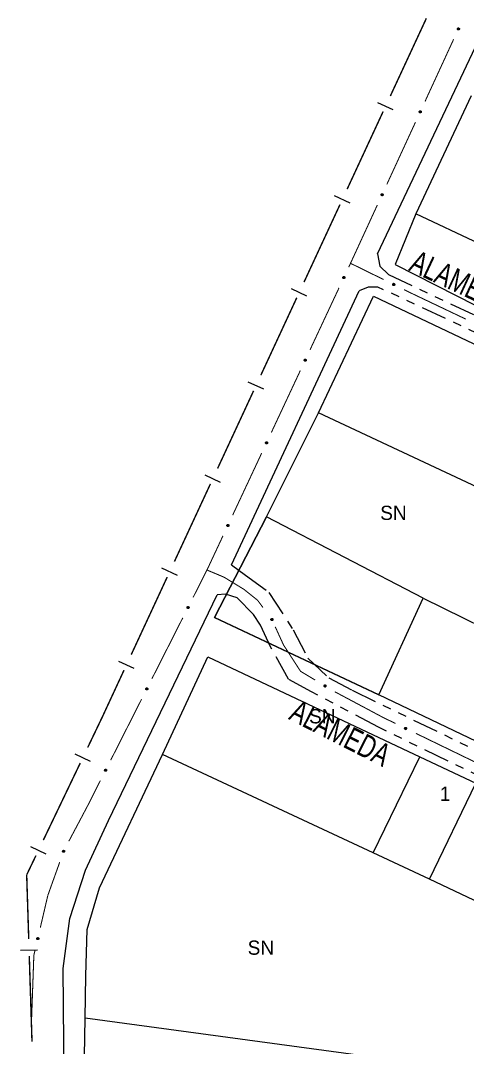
# Model space of a CAD drawing. Extents: x 203665 to 205970, y 4870865 to 4873745.
# Drawn here: x 203665 to 203743.4, y 4872211.8 to 4872391.9 of the extents above; entities that cross this region are included whole.
import ezdxf
from ezdxf.enums import TextEntityAlignment as Align

# ---------------------------------------------------------------- set-up
doc = ezdxf.new("R2010")
doc.units = 0
doc.header["$LTSCALE"] = 1.5
doc.header["$MEASUREMENT"] = 0
doc.linetypes.add('TRACO_25', pattern=[8, 3, -1, 1, -1, 1, -1])
for name, color, linetype in [('CD_MALHA_LOTES', 7, 'CONTINUOUS'), ('LM-LIM-SETORES-BAIRROS', 250, 'CONTINUOUS'), ('RU-QUADRA', 210, 'CONTINUOUS'), ('SV-EIXO-RUA-N-PAV', 6, 'CONTINUOUS'), ('SV-EIXO-RUA-PAV', 20, 'CONTINUOUS'), ('SV-RUA-NAO-PAV', 7, 'CONTINUOUS'), ('SV-RUA-PAVIM', 7, 'CONTINUOUS'), ('SV-TXT-RUA-N-PAV', 7, 'CONTINUOUS'), ('Th_NmrPort', 1, 'CONTINUOUS')]:
    doc.layers.add(name, color=color, linetype=linetype)
doc.styles.add('ARIAL', font='ARIAL.SHX')

msp = doc.modelspace()

# ---------------------------------------------------------------- linework, layer by layer
at = {"layer": 'CD_MALHA_LOTES', "linetype": 'Continuous', "flags": 128}
for points in [[(203744.045124, 4872378.725834), (203734.333439, 4872358.023999)], [(203734.333439, 4872358.023999), (203730.733495, 4872349.096741)], [(203756.681048, 4872347.487211), (203734.333439, 4872358.023999)], [(203730.733495, 4872349.096741), (203751.990275, 4872338.330425)], [(203717.257494, 4872323.10095), (203726.929261, 4872343.592762)], [(203726.929261, 4872343.592762), (203772.595753, 4872321.877042)], [(203708.181428, 4872304.866497), (203717.257494, 4872323.10095)], [(203762.843844, 4872301.76528), (203717.257494, 4872323.10095)], [(203708.181428, 4872304.866497), (203699.051987, 4872287.216244)], [(203735.639215, 4872290.57578), (203708.181428, 4872304.866497)], [(203727.886013, 4872273.634265), (203735.639215, 4872290.57578)], [(203735.639215, 4872290.57578), (203753.208486, 4872281.924733)], [(203699.051987, 4872287.216244), (203727.886013, 4872273.634265)], [(203689.911526, 4872263.195587), (203697.874652, 4872280.31711)], [(203697.874652, 4872280.31711), (203735.044079, 4872262.806218)], [(203750.229203, 4872262.971461), (203727.886013, 4872273.634265)], [(203676.335824, 4872216.973551), (203676.456939, 4872224.351819), (203676.713819, 4872232.47278), (203678.880929, 4872239.793516), (203689.911526, 4872263.195587)], [(203726.850501, 4872245.957831), (203689.911526, 4872263.195587)], [(203726.850501, 4872245.957831), (203735.044079, 4872262.806218)], [(203735.044079, 4872262.806218), (203744.861252, 4872258.181249)], [(203736.768028, 4872241.329767), (203744.861252, 4872258.181249)], [(203736.768028, 4872241.329767), (203726.850501, 4872245.957831)], [(203746.759441, 4872236.598518), (203736.768028, 4872241.329767)], [(203676.007443, 4872196.968549), (203676.335824, 4872216.973551)], [(203782.919404, 4872202.50379), (203676.335824, 4872216.973551)]]:
    msp.add_lwpolyline(points, dxfattribs=at)
at = {"layer": 'LM-LIM-SETORES-BAIRROS', "const_width": 0.25}
for points in [[(203729.884255, 4872378.678021), (203736.195663, 4872392.285597)], [(203722.310564, 4872362.34893), (203728.621973, 4872375.956506)], [(203714.736874, 4872346.019839), (203721.048283, 4872359.627415)], [(203707.163184, 4872329.690748), (203713.474592, 4872343.298323)], [(203699.589494, 4872313.361656), (203705.900902, 4872326.969232)], [(203692.015803, 4872297.032565), (203698.327212, 4872310.640141)], [(203684.442113, 4872280.703474), (203690.753522, 4872294.31105)], [(203679.33029, 4872269.682238), (203683.179832, 4872277.981959)], [(203676.802493, 4872264.405463), (203678.962637, 4872268.914762)], [(203678.962637, 4872268.914762), (203679.33029, 4872269.682238)], [(203669.025977, 4872248.171985), (203675.506407, 4872261.699883)], [(203666.106848, 4872242.078303), (203667.729891, 4872245.466405)], [(203666.114596, 4872241.835221), (203666.106848, 4872242.078303)], [(203666.465015, 4872230.840804), (203666.114596, 4872241.835221)], [(203667.038429, 4872212.84994), (203666.560584, 4872227.842327)]]:
    msp.add_lwpolyline(points, dxfattribs=at)
at = {"layer": 'LM-LIM-SETORES-BAIRROS'}
for points in [[(203730.403491, 4872376.232537), (203727.681976, 4872377.494818)], [(203722.829801, 4872359.903445), (203720.108286, 4872361.165727)], [(203715.256111, 4872343.574354), (203712.534595, 4872344.836636)], [(203707.68242, 4872327.245263), (203704.960905, 4872328.507545)], [(203700.10873, 4872310.916172), (203697.387215, 4872312.178454)], [(203692.53504, 4872294.587081), (203689.813525, 4872295.849363)], [(203684.96135, 4872278.25799), (203682.239835, 4872279.520272)], [(203677.291226, 4872261.9537), (203674.585646, 4872263.249786)], [(203669.51471, 4872245.720222), (203666.80913, 4872247.016308)], [(203668.027967, 4872228.889604), (203665.029489, 4872228.794035)]]:
    msp.add_lwpolyline(points, dxfattribs=at)
at = {"layer": 'RU-QUADRA', "linetype": 'Continuous', "flags": 128}
msp.add_lwpolyline([(203744.045124, 4872378.725834), (203734.333439, 4872358.023999), (203730.733495, 4872349.096741), (203751.990275, 4872338.330425)], dxfattribs=at)
msp.add_lwpolyline([(203726.929261, 4872343.592762), (203772.595753, 4872321.877042), (203790.704355, 4872313.056436), (203799.823056, 4872308.614763), (203808.545837, 4872304.365942), (203816.582201, 4872300.451471), (203816.902969, 4872298.411203), (203807.830153, 4872280.599672), (203797.858176, 4872260.68795), (203790.09352, 4872264.365987), (203783.070034, 4872248.984488), (203750.229203, 4872262.971461), (203727.886013, 4872273.634265), (203699.051987, 4872287.216244), (203708.181428, 4872304.866497), (203717.257494, 4872323.10095)], close=True, dxfattribs=at)
at = {"layer": 'RU-QUADRA', "linetype": 'Continuous'}
msp.add_lwpolyline([(203676.007443, 4872196.968549), (203676.335824, 4872216.973551), (203676.456939, 4872224.351819), (203676.713819, 4872232.47278), (203678.880929, 4872239.793516), (203689.911526, 4872263.195587), (203697.874652, 4872280.31711), (203735.044079, 4872262.806218), (203744.861252, 4872258.181249), (203754.762711, 4872253.339992), (203765.67171, 4872248.096212), (203776.445836, 4872242.917263), (203792.649978, 4872235.466913), (203784.094761, 4872218.813838), (203782.919404, 4872202.50379)], dxfattribs=at)
at = {"layer": 'SV-EIXO-RUA-N-PAV', "const_width": 0.18}
for points in [[(203723.299685, 4872349.133129), (203722.896819, 4872349.331107)], [(203728.684593, 4872346.486855), (203723.299685, 4872349.133129)], [(203733.947182, 4872343.900692), (203732.274532, 4872344.722672)], [(203734.070257, 4872343.842144), (203733.947182, 4872343.900692)], [(203743.100539, 4872339.546331), (203734.070257, 4872343.842144)], [(203697.7243, 4872295.539162), (203700.490883, 4872294.378982)], [(203700.490883, 4872294.378982), (203700.71673, 4872294.284272)], [(203700.71673, 4872294.284272), (203703.920887, 4872292.326176)], [(203703.920887, 4872292.326176), (203704.19181, 4872292.160612)], [(203704.19181, 4872292.160612), (203706.286485, 4872290.484872)], [(203706.286485, 4872290.484872), (203706.60506, 4872290.230012)], [(203706.60506, 4872290.230012), (203707.554423, 4872288.952024)], [(203709.689302, 4872285.593115), (203710.935179, 4872282.864051)], [(203710.935179, 4872282.864051), (203711.14197, 4872282.411082)], [(203711.14197, 4872282.411082), (203714.126978, 4872277.789134)], [(203714.126978, 4872277.789134), (203714.1344, 4872277.777642)], [(203714.1344, 4872277.777642), (203716.698809, 4872276.247311)], [(203720.13415, 4872274.198349), (203728.077409, 4872269.966961)], [(203728.077409, 4872269.966961), (203728.639654, 4872269.667453)], [(203728.639654, 4872269.667453), (203730.765811, 4872268.636427)], [(203734.36496, 4872266.891111), (203745.162407, 4872261.655163)]]:
    msp.add_lwpolyline(points, dxfattribs=at)
at = {"layer": 'SV-EIXO-RUA-N-PAV'}
for points in [[(203730.559963, 4872345.442598), (203730.5139, 4872345.426159), (203730.47095, 4872345.421449), (203730.433997, 4872345.427832), (203730.402813, 4872345.441986), (203730.372541, 4872345.46006), (203730.346041, 4872345.485016), (203730.322764, 4872345.51923), (203730.305949, 4872345.565321), (203730.304016, 4872345.609637), (203730.308335, 4872345.6462), (203730.321222, 4872345.679567), (203730.339273, 4872345.70868), (203730.366106, 4872345.73535), (203730.401009, 4872345.7586), (203730.447764, 4872345.774386), (203730.489903, 4872345.778715), (203730.525484, 4872345.771603), (203730.558947, 4872345.758435), (203730.589631, 4872345.739612), (203730.615503, 4872345.714965), (203730.638848, 4872345.679781), (203730.653818, 4872345.633427), (203730.658616, 4872345.591447), (203730.652005, 4872345.555776), (203730.638299, 4872345.523124), (203730.62054, 4872345.492541), (203730.596563, 4872345.464858), (203730.559963, 4872345.442598)], [(203709.155309, 4872287.027882), (203709.201369, 4872287.011435), (203709.237592, 4872286.987881), (203709.26215, 4872286.959541), (203709.277321, 4872286.928838), (203709.289303, 4872286.89568), (203709.294009, 4872286.859584), (203709.290357, 4872286.818365), (203709.274182, 4872286.772044), (203709.247615, 4872286.736523), (203709.221118, 4872286.71096), (203709.190014, 4872286.693298), (203709.157607, 4872286.682197), (203709.119951, 4872286.67855), (203709.078216, 4872286.682658), (203709.032032, 4872286.700049), (203708.996679, 4872286.723385), (203708.973645, 4872286.751421), (203708.956087, 4872286.782803), (203708.944259, 4872286.816802), (203708.939844, 4872286.852261), (203708.944057, 4872286.894275), (203708.961826, 4872286.93963), (203708.984697, 4872286.975157), (203709.012403, 4872286.998578), (203709.043688, 4872287.015169), (203709.0768, 4872287.027592), (203709.112887, 4872287.033832), (203709.155309, 4872287.027882)], [(203718.349275, 4872275.390574), (203718.396521, 4872275.40322), (203718.439711, 4872275.404427), (203718.476025, 4872275.395066), (203718.505957, 4872275.378427), (203718.534661, 4872275.357955), (203718.559048, 4872275.33093), (203718.57947, 4872275.29494), (203718.592488, 4872275.247636), (203718.590818, 4872275.203309), (203718.583545, 4872275.167217), (203718.567991, 4872275.135007), (203718.547637, 4872275.107455), (203718.518727, 4872275.083052), (203718.482052, 4872275.062712), (203718.434169, 4872275.050773), (203718.391818, 4872275.049879), (203718.356932, 4872275.059856), (203718.324649, 4872275.075698), (203718.295594, 4872275.096949), (203718.271809, 4872275.123615), (203718.251396, 4872275.160578), (203718.240238, 4872275.207995), (203718.238865, 4872275.250225), (203718.248349, 4872275.285242), (203718.264661, 4872275.316674), (203718.284844, 4872275.345714), (203718.310989, 4872275.371359), (203718.349275, 4872275.390574)], [(203732.484135, 4872267.92551), (203732.530111, 4872267.942191), (203732.573036, 4872267.947126), (203732.610022, 4872267.940938), (203732.64128, 4872267.926947), (203732.671646, 4872267.909032), (203732.698277, 4872267.884215), (203732.721733, 4872267.850124), (203732.73879, 4872267.804122), (203732.740955, 4872267.759817), (203732.736828, 4872267.723231), (203732.724116, 4872267.689798), (203732.706219, 4872267.66059), (203732.679526, 4872267.63378), (203732.644746, 4872267.610347), (203732.598073, 4872267.594315), (203732.555958, 4872267.589765), (203732.52034, 4872267.596691), (203732.486809, 4872267.609683), (203732.456027, 4872267.628344), (203732.430026, 4872267.652856), (203732.406496, 4872267.687916), (203732.391282, 4872267.734191), (203732.386265, 4872267.776145), (203732.392688, 4872267.81185), (203732.406223, 4872267.844574), (203732.423821, 4872267.87525), (203732.447653, 4872267.903058), (203732.484135, 4872267.92551)]]:
    msp.add_lwpolyline(points, close=True, dxfattribs=at)
for points in [[(203730.62054, 4872345.492541), (203730.304016, 4872345.609637)], [(203730.596563, 4872345.464858), (203730.305949, 4872345.565321)], [(203730.638299, 4872345.523124), (203730.308335, 4872345.6462)], [(203730.604368, 4872345.480913), (203730.308902, 4872345.585062)], [(203730.625537, 4872345.50852), (203730.309854, 4872345.624124)], [(203730.643011, 4872345.540983), (203730.317509, 4872345.664453)], [(203730.578301, 4872345.455713), (203730.318349, 4872345.542409)], [(203730.652005, 4872345.555776), (203730.321222, 4872345.679567)], [(203730.559963, 4872345.442598), (203730.322764, 4872345.51923)], [(203730.652535, 4872345.575833), (203730.333177, 4872345.693243)], [(203730.658616, 4872345.591447), (203730.339273, 4872345.70868)], [(203730.534508, 4872345.434663), (203730.341226, 4872345.499239)], [(203730.5139, 4872345.426159), (203730.346041, 4872345.485016)], [(203730.654711, 4872345.614293), (203730.357397, 4872345.720871)], [(203730.653818, 4872345.633427), (203730.366106, 4872345.73535)], [(203730.489428, 4872345.423368), (203730.367671, 4872345.469519)], [(203730.47095, 4872345.421449), (203730.372541, 4872345.46006)], [(203730.642213, 4872345.656925), (203730.386515, 4872345.746091)], [(203730.638848, 4872345.679781), (203730.401009, 4872345.7586)], [(203730.621184, 4872345.697666), (203730.431554, 4872345.763488)], [(203730.615503, 4872345.714965), (203730.447764, 4872345.774386)], [(203730.598391, 4872345.728632), (203730.474808, 4872345.77416)], [(203730.589631, 4872345.739612), (203730.489903, 4872345.778715)], [(203708.939844, 4872286.852261), (203709.032032, 4872286.700049)], [(203708.944057, 4872286.894275), (203709.078216, 4872286.682658)], [(203708.944259, 4872286.816802), (203708.996679, 4872286.723385)], [(203708.944432, 4872286.830847), (203709.011246, 4872286.71735)], [(203708.946402, 4872286.869246), (203709.05148, 4872286.698218)], [(203708.955928, 4872286.914095), (203709.097354, 4872286.683161)], [(203708.961826, 4872286.93963), (203709.119951, 4872286.67855)], [(203708.973252, 4872286.955003), (203709.135861, 4872286.68424)], [(203708.984697, 4872286.975157), (203709.157607, 4872286.682197)], [(203708.999292, 4872286.983391), (203709.172101, 4872286.690285)], [(203709.012403, 4872286.998578), (203709.190014, 4872286.693298)], [(203709.028732, 4872287.004331), (203709.202459, 4872286.702644)], [(203709.043688, 4872287.015169), (203709.221118, 4872286.71096)], [(203709.062813, 4872287.01839), (203709.233923, 4872286.729008)], [(203709.0768, 4872287.027592), (203709.247615, 4872286.736523)], [(203709.096679, 4872287.02635), (203709.259396, 4872286.758637)], [(203709.112887, 4872287.033832), (203709.274182, 4872286.772044)], [(203709.132811, 4872287.029346), (203709.279095, 4872286.797629)], [(203709.155309, 4872287.027882), (203709.290357, 4872286.818365)], [(203709.180034, 4872287.017904), (203709.288728, 4872286.845527)], [(203709.201369, 4872287.011435), (203709.294009, 4872286.859584)], [(203709.222076, 4872286.998098), (203709.287082, 4872286.885275)], [(203709.237592, 4872286.987881), (203709.289303, 4872286.89568)], [(203718.238865, 4872275.250225), (203718.547637, 4872275.107455)], [(203718.240238, 4872275.207995), (203718.518727, 4872275.083052)], [(203718.240902, 4872275.227137), (203718.528583, 4872275.096776)], [(203718.246193, 4872275.265294), (203718.554965, 4872275.122347)], [(203718.248349, 4872275.285242), (203718.567991, 4872275.135007)], [(203718.249898, 4872275.183632), (203718.497513, 4872275.074003)], [(203718.251396, 4872275.160578), (203718.482052, 4872275.062712)], [(203718.258515, 4872275.299256), (203718.572919, 4872275.149769)], [(203718.264661, 4872275.316674), (203718.583545, 4872275.167217)], [(203718.26755, 4872275.141318), (203718.451211, 4872275.060319)], [(203718.271809, 4872275.123615), (203718.434169, 4872275.050773)], [(203718.278566, 4872275.330194), (203718.583823, 4872275.189344)], [(203718.284844, 4872275.345714), (203718.590818, 4872275.203309)], [(203718.287754, 4872275.108604), (203718.407233, 4872275.053194)], [(203718.295594, 4872275.096949), (203718.391818, 4872275.049879)], [(203718.301906, 4872275.355991), (203718.587943, 4872275.2282)], [(203718.310989, 4872275.371359), (203718.592488, 4872275.247636)], [(203718.329933, 4872275.378991), (203718.581989, 4872275.271478)], [(203718.349275, 4872275.390574), (203718.57947, 4872275.29494)], [(203718.37529, 4872275.396417), (203718.562693, 4872275.316363)], [(203718.396521, 4872275.40322), (203718.559048, 4872275.33093)], [(203718.421139, 4872275.404014), (203718.538747, 4872275.348132)], [(203718.439711, 4872275.404427), (203718.534661, 4872275.357955)], [(203732.386265, 4872267.776145), (203732.706219, 4872267.66059)], [(203732.39029, 4872267.75332), (203732.688159, 4872267.648305)], [(203732.391282, 4872267.734191), (203732.679526, 4872267.63378)], [(203732.392264, 4872267.791791), (203732.712233, 4872267.676059)], [(203732.392688, 4872267.81185), (203732.724116, 4872267.689798)], [(203732.401605, 4872267.826691), (203732.72775, 4872267.704931)], [(203732.403012, 4872267.710755), (203732.659173, 4872267.622932)], [(203732.406223, 4872267.844574), (203732.736828, 4872267.723231)], [(203732.406496, 4872267.687916), (203732.644746, 4872267.610347)], [(203732.418908, 4872267.859245), (203732.735194, 4872267.745299)], [(203732.423821, 4872267.87525), (203732.740955, 4872267.759817)], [(203732.424254, 4872267.670124), (203732.614227, 4872267.605298)], [(203732.430026, 4872267.652856), (203732.598073, 4872267.594315)], [(203732.439931, 4872267.886963), (203732.73594, 4872267.784366)], [(203732.447209, 4872267.639278), (203732.571029, 4872267.5944)], [(203732.447653, 4872267.903058), (203732.73879, 4872267.804122)], [(203732.456027, 4872267.628344), (203732.555958, 4872267.589765)], [(203732.465866, 4872267.912299), (203732.726269, 4872267.826968)], [(203732.484135, 4872267.92551), (203732.721733, 4872267.850124)], [(203732.509548, 4872267.933578), (203732.703167, 4872267.870018)], [(203732.530111, 4872267.942191), (203732.698277, 4872267.884215)], [(203732.554568, 4872267.94511), (203732.676566, 4872267.899598)], [(203732.573036, 4872267.947126), (203732.671646, 4872267.909032)]]:
    msp.add_lwpolyline(points, dxfattribs=at)
at = {"layer": 'SV-EIXO-RUA-PAV'}
for points in [[(203741.973329, 4872390.511834), (203741.990933, 4872390.466203), (203741.996731, 4872390.423386), (203741.991288, 4872390.386283), (203741.97793, 4872390.35475), (203741.960629, 4872390.324029), (203741.936354, 4872390.296904), (203741.902742, 4872390.272767), (203741.857092, 4872390.254787), (203741.81284, 4872390.25173), (203741.776179, 4872390.25512), (203741.742496, 4872390.267156), (203741.712934, 4872390.284462), (203741.685592, 4872390.31061), (203741.661464, 4872390.344911), (203741.644496, 4872390.391251), (203741.639099, 4872390.433267), (203741.645306, 4872390.469017), (203741.657621, 4872390.502803), (203741.675659, 4872390.533955), (203741.699641, 4872390.560443), (203741.734221, 4872390.584675), (203741.780181, 4872390.600816), (203741.822025, 4872390.606677), (203741.857852, 4872390.600974), (203741.890842, 4872390.588101), (203741.921866, 4872390.571124), (203741.950148, 4872390.547857), (203741.973329, 4872390.511834)], [(203735.283288, 4872375.977621), (203735.300891, 4872375.93199), (203735.306689, 4872375.889173), (203735.301247, 4872375.85207), (203735.287888, 4872375.820537), (203735.270588, 4872375.789816), (203735.246313, 4872375.762691), (203735.212701, 4872375.738554), (203735.167051, 4872375.720574), (203735.122799, 4872375.717517), (203735.086137, 4872375.720907), (203735.052454, 4872375.732943), (203735.022892, 4872375.75025), (203734.995551, 4872375.776397), (203734.971422, 4872375.810698), (203734.954454, 4872375.857039), (203734.949058, 4872375.899054), (203734.955264, 4872375.934804), (203734.967579, 4872375.96859), (203734.985617, 4872375.999742), (203735.0096, 4872376.026231), (203735.04418, 4872376.050462), (203735.090139, 4872376.066603), (203735.131983, 4872376.072464), (203735.167811, 4872376.066761), (203735.200801, 4872376.053888), (203735.231824, 4872376.036911), (203735.260106, 4872376.013644), (203735.283288, 4872375.977621)], [(203728.593246, 4872361.443408), (203728.61085, 4872361.397777), (203728.616648, 4872361.35496), (203728.611205, 4872361.317857), (203728.597847, 4872361.286324), (203728.580547, 4872361.255603), (203728.556271, 4872361.228478), (203728.522659, 4872361.204341), (203728.477009, 4872361.186361), (203728.432757, 4872361.183304), (203728.396096, 4872361.186694), (203728.362413, 4872361.19873), (203728.332851, 4872361.216037), (203728.305509, 4872361.242184), (203728.281381, 4872361.276485), (203728.264413, 4872361.322826), (203728.259016, 4872361.364841), (203728.265223, 4872361.400591), (203728.277538, 4872361.434377), (203728.295576, 4872361.465529), (203728.319558, 4872361.492018), (203728.354138, 4872361.516249), (203728.400098, 4872361.532391), (203728.441942, 4872361.538251), (203728.477769, 4872361.532548), (203728.510759, 4872361.519675), (203728.541783, 4872361.502698), (203728.570065, 4872361.479431), (203728.593246, 4872361.443408)], [(203721.887952, 4872346.915509), (203721.905267, 4872346.869768), (203721.910795, 4872346.826916), (203721.905119, 4872346.789847), (203721.891561, 4872346.758399), (203721.874068, 4872346.727788), (203721.849622, 4872346.700817), (203721.815858, 4872346.676892), (203721.770096, 4872346.659201), (203721.725825, 4872346.656423), (203721.689186, 4872346.660043), (203721.65558, 4872346.672292), (203721.626128, 4872346.689784), (203721.598951, 4872346.716104), (203721.57504, 4872346.750557), (203721.558364, 4872346.797003), (203721.553233, 4872346.839052), (203721.559665, 4872346.874762), (203721.572192, 4872346.908469), (203721.590426, 4872346.939507), (203721.614576, 4872346.965844), (203721.649307, 4872346.989856), (203721.695368, 4872347.005708), (203721.737248, 4872347.011305), (203721.773039, 4872347.005376), (203721.805947, 4872346.992295), (203721.836863, 4872346.975123), (203721.864998, 4872346.951677), (203721.887952, 4872346.915509)], [(203715.106388, 4872332.423774), (203715.123703, 4872332.378033), (203715.129231, 4872332.33518), (203715.123555, 4872332.298112), (203715.109998, 4872332.266664), (203715.092504, 4872332.236053), (203715.068058, 4872332.209081), (203715.034295, 4872332.185157), (203714.988533, 4872332.167465), (203714.944262, 4872332.164687), (203714.907623, 4872332.168308), (203714.874016, 4872332.180557), (203714.844564, 4872332.198049), (203714.817388, 4872332.224369), (203714.793476, 4872332.258821), (203714.7768, 4872332.305267), (203714.771669, 4872332.347316), (203714.778101, 4872332.383026), (203714.790629, 4872332.416734), (203714.808863, 4872332.447771), (203714.833012, 4872332.474108), (203714.867744, 4872332.498121), (203714.913805, 4872332.513973), (203714.955685, 4872332.519569), (203714.991476, 4872332.513641), (203715.024383, 4872332.50056), (203715.055299, 4872332.483387), (203715.083434, 4872332.459942), (203715.106388, 4872332.423774)], [(203708.324825, 4872317.932038), (203708.34214, 4872317.886297), (203708.347668, 4872317.843445), (203708.341991, 4872317.806376), (203708.328434, 4872317.774928), (203708.310941, 4872317.744317), (203708.286495, 4872317.717346), (203708.252731, 4872317.693421), (203708.206969, 4872317.67573), (203708.162698, 4872317.672952), (203708.126059, 4872317.676573), (203708.092453, 4872317.688821), (203708.063, 4872317.706314), (203708.035824, 4872317.732633), (203708.011913, 4872317.767086), (203707.995237, 4872317.813532), (203707.990105, 4872317.855581), (203707.996537, 4872317.891291), (203708.009065, 4872317.924998), (203708.027299, 4872317.956036), (203708.051449, 4872317.982373), (203708.08618, 4872318.006385), (203708.132241, 4872318.022237), (203708.174121, 4872318.027834), (203708.209912, 4872318.021905), (203708.24282, 4872318.008824), (203708.273736, 4872317.991652), (203708.301871, 4872317.968207), (203708.324825, 4872317.932038)], [(203701.543261, 4872303.440303), (203701.560576, 4872303.394562), (203701.566104, 4872303.351709), (203701.560428, 4872303.314641), (203701.546871, 4872303.283193), (203701.529377, 4872303.252582), (203701.504931, 4872303.225611), (203701.471168, 4872303.201686), (203701.425405, 4872303.183994), (203701.381135, 4872303.181216), (203701.344496, 4872303.184837), (203701.310889, 4872303.197086), (203701.281437, 4872303.214578), (203701.254261, 4872303.240898), (203701.230349, 4872303.27535), (203701.213673, 4872303.321797), (203701.208542, 4872303.363845), (203701.214974, 4872303.399555), (203701.227502, 4872303.433263), (203701.245736, 4872303.4643), (203701.269885, 4872303.490637), (203701.304617, 4872303.51465), (203701.350677, 4872303.530502), (203701.392557, 4872303.536098), (203701.428348, 4872303.53017), (203701.461256, 4872303.517089), (203701.492172, 4872303.499916), (203701.520307, 4872303.476471), (203701.543261, 4872303.440303)], [(203694.559035, 4872289.043467), (203694.574926, 4872288.997212), (203694.579124, 4872288.954209), (203694.572303, 4872288.917334), (203694.557778, 4872288.886321), (203694.539345, 4872288.856266), (203694.514076, 4872288.830065), (203694.479588, 4872288.807197), (203694.433299, 4872288.790931), (203694.388964, 4872288.789525), (203694.352455, 4872288.794279), (203694.319244, 4872288.807562), (203694.290347, 4872288.825958), (203694.263999, 4872288.853107), (203694.241166, 4872288.888283), (203694.225936, 4872288.935224), (203694.222109, 4872288.977411), (203694.229644, 4872289.012905), (203694.243209, 4872289.046209), (203694.262396, 4872289.076666), (203694.287349, 4872289.102243), (203694.322808, 4872289.125169), (203694.369337, 4872289.139586), (203694.41137, 4872289.143884), (203694.446961, 4872289.136849), (203694.479448, 4872289.122756), (203694.509817, 4872289.104634), (203694.537212, 4872289.080329), (203694.559035, 4872289.043467)], [(203687.331976, 4872274.768678), (203687.347867, 4872274.722423), (203687.352065, 4872274.679419), (203687.345244, 4872274.642544), (203687.330719, 4872274.611531), (203687.312286, 4872274.581476), (203687.287017, 4872274.555275), (203687.252529, 4872274.532407), (203687.20624, 4872274.516142), (203687.161905, 4872274.514736), (203687.125395, 4872274.519489), (203687.092184, 4872274.532773), (203687.063288, 4872274.551169), (203687.03694, 4872274.578317), (203687.014107, 4872274.613494), (203686.998877, 4872274.660434), (203686.99505, 4872274.702622), (203687.002585, 4872274.738115), (203687.01615, 4872274.771419), (203687.035337, 4872274.801877), (203687.06029, 4872274.827453), (203687.095749, 4872274.850379), (203687.142278, 4872274.864797), (203687.184311, 4872274.869094), (203687.219902, 4872274.86206), (203687.252389, 4872274.847966), (203687.282758, 4872274.829845), (203687.310153, 4872274.805539), (203687.331976, 4872274.768678)], [(203680.104917, 4872260.493888), (203680.120808, 4872260.447633), (203680.125006, 4872260.40463), (203680.118185, 4872260.367755), (203680.10366, 4872260.336742), (203680.085227, 4872260.306687), (203680.059957, 4872260.280486), (203680.02547, 4872260.257618), (203679.979181, 4872260.241352), (203679.934846, 4872260.239946), (203679.898336, 4872260.2447), (203679.865125, 4872260.257983), (203679.836229, 4872260.276379), (203679.809881, 4872260.303528), (203679.787048, 4872260.338704), (203679.771818, 4872260.385645), (203679.767991, 4872260.427832), (203679.775526, 4872260.463326), (203679.789091, 4872260.496629), (203679.808278, 4872260.527087), (203679.833231, 4872260.552664), (203679.86869, 4872260.575589), (203679.915219, 4872260.590007), (203679.957252, 4872260.594304), (203679.992843, 4872260.58727), (203680.025329, 4872260.573176), (203680.055699, 4872260.555055), (203680.083094, 4872260.53075), (203680.104917, 4872260.493888)], [(203672.735685, 4872246.308134), (203672.757205, 4872246.264214), (203672.766719, 4872246.222067), (203672.764536, 4872246.18463), (203672.753981, 4872246.152051), (203672.739429, 4872246.119937), (203672.717615, 4872246.090797), (203672.686239, 4872246.063817), (203672.642333, 4872246.041921), (203672.598516, 4872246.035012), (203672.561699, 4872246.035188), (203672.527094, 4872246.044238), (203672.496134, 4872246.058897), (203672.466614, 4872246.082558), (203672.439583, 4872246.114622), (203672.418634, 4872246.159304), (203672.40959, 4872246.200688), (203672.412652, 4872246.236843), (203672.42197, 4872246.271575), (203672.437219, 4872246.304183), (203672.458798, 4872246.332664), (203672.49113, 4872246.359822), (203672.535505, 4872246.379914), (203672.576678, 4872246.389406), (203672.612867, 4872246.386852), (203672.646854, 4872246.376908), (203672.679241, 4872246.362705), (203672.709447, 4872246.341995), (203672.735685, 4872246.308134)], [(203668.186805, 4872231.008969), (203668.213211, 4872230.967802), (203668.227488, 4872230.927021), (203668.229606, 4872230.889581), (203668.222851, 4872230.856008), (203668.212071, 4872230.822439), (203668.193736, 4872230.790993), (203668.165655, 4872230.760598), (203668.124544, 4872230.733819), (203668.081807, 4872230.72194), (203668.045211, 4872230.7179), (203668.009798, 4872230.722928), (203667.977363, 4872230.733947), (203667.945328, 4872230.754072), (203667.914804, 4872230.782831), (203667.888878, 4872230.82482), (203667.875155, 4872230.864897), (203667.874058, 4872230.901165), (203667.879338, 4872230.936735), (203667.890754, 4872230.970874), (203667.908931, 4872231.001639), (203667.937941, 4872231.03232), (203667.979724, 4872231.05736), (203668.019539, 4872231.071503), (203668.055782, 4872231.07311), (203668.090685, 4872231.067122), (203668.124485, 4872231.05672), (203668.156863, 4872231.039605), (203668.186805, 4872231.008969)]]:
    msp.add_lwpolyline(points, close=True, dxfattribs=at)
for points in [[(203741.675659, 4872390.533955), (203741.639099, 4872390.433267)], [(203741.686413, 4872390.542991), (203741.644036, 4872390.418292)], [(203741.699641, 4872390.560443), (203741.644496, 4872390.391251)], [(203741.71679, 4872390.566562), (203741.655802, 4872390.375323)], [(203741.734221, 4872390.584675), (203741.661464, 4872390.344911)], [(203741.756985, 4872390.588618), (203741.674336, 4872390.33074)], [(203741.780181, 4872390.600816), (203741.685592, 4872390.31061)], [(203741.799285, 4872390.602194), (203741.700288, 4872390.302271)], [(203741.822025, 4872390.606677), (203741.712934, 4872390.284462)], [(203741.837789, 4872390.600995), (203741.728521, 4872390.27876)], [(203741.857852, 4872390.600974), (203741.742496, 4872390.267156)], [(203741.872869, 4872390.592358), (203741.757699, 4872390.263828)], [(203741.890842, 4872390.588101), (203741.776179, 4872390.25512)], [(203741.905765, 4872390.575714), (203741.798209, 4872390.257198)], [(203741.921866, 4872390.571124), (203741.81284, 4872390.25173)], [(203741.9339, 4872390.555253), (203741.837283, 4872390.257238)], [(203741.950148, 4872390.547857), (203741.857092, 4872390.254787)], [(203741.959754, 4872390.529833), (203741.879682, 4872390.267765)], [(203741.973329, 4872390.511834), (203741.902742, 4872390.272767)], [(203741.981908, 4872390.486589), (203741.922258, 4872390.29173)], [(203741.990933, 4872390.466203), (203741.936354, 4872390.296904)], [(203741.994343, 4872390.441809), (203741.951297, 4872390.31892)], [(203741.996731, 4872390.423386), (203741.960629, 4872390.324029)], [(203734.985617, 4872375.999742), (203734.949058, 4872375.899054)], [(203734.996371, 4872376.008778), (203734.953994, 4872375.884079)], [(203735.0096, 4872376.026231), (203734.954454, 4872375.857039)], [(203735.026749, 4872376.032349), (203734.96576, 4872375.84111)], [(203735.04418, 4872376.050462), (203734.971422, 4872375.810698)], [(203735.066944, 4872376.054405), (203734.984295, 4872375.796527)], [(203735.090139, 4872376.066603), (203734.995551, 4872375.776397)], [(203735.109244, 4872376.067981), (203735.010246, 4872375.768058)], [(203735.131983, 4872376.072464), (203735.022892, 4872375.75025)], [(203735.147747, 4872376.066782), (203735.03848, 4872375.744548)], [(203735.167811, 4872376.066761), (203735.052454, 4872375.732943)], [(203735.182827, 4872376.058145), (203735.067658, 4872375.729615)], [(203735.200801, 4872376.053888), (203735.086137, 4872375.720907)], [(203735.215724, 4872376.041501), (203735.108168, 4872375.722985)], [(203735.231824, 4872376.036911), (203735.122799, 4872375.717517)], [(203735.243859, 4872376.02104), (203735.147242, 4872375.723025)], [(203735.260106, 4872376.013644), (203735.167051, 4872375.720574)], [(203735.269712, 4872375.995621), (203735.189641, 4872375.733552)], [(203735.283288, 4872375.977621), (203735.212701, 4872375.738554)], [(203735.291867, 4872375.952376), (203735.232216, 4872375.757517)], [(203735.300891, 4872375.93199), (203735.246313, 4872375.762691)], [(203735.304302, 4872375.907597), (203735.261256, 4872375.784708)], [(203735.306689, 4872375.889173), (203735.270588, 4872375.789816)], [(203728.295576, 4872361.465529), (203728.259016, 4872361.364841)], [(203728.30633, 4872361.474565), (203728.263953, 4872361.349866)], [(203728.319558, 4872361.492018), (203728.264413, 4872361.322826)], [(203728.336707, 4872361.498136), (203728.275719, 4872361.306897)], [(203728.354138, 4872361.516249), (203728.281381, 4872361.276485)], [(203728.376902, 4872361.520192), (203728.294253, 4872361.262314)], [(203728.400098, 4872361.532391), (203728.305509, 4872361.242184)], [(203728.419202, 4872361.533768), (203728.320205, 4872361.233845)], [(203728.441942, 4872361.538251), (203728.332851, 4872361.216037)], [(203728.457706, 4872361.532569), (203728.348438, 4872361.210335)], [(203728.477769, 4872361.532548), (203728.362413, 4872361.19873)], [(203728.492786, 4872361.523932), (203728.377616, 4872361.195402)], [(203728.510759, 4872361.519675), (203728.396096, 4872361.186694)], [(203728.525682, 4872361.507288), (203728.418126, 4872361.188772)], [(203728.541783, 4872361.502698), (203728.432757, 4872361.183304)], [(203728.553818, 4872361.486827), (203728.4572, 4872361.188812)], [(203728.570065, 4872361.479431), (203728.477009, 4872361.186361)], [(203728.579671, 4872361.461408), (203728.499599, 4872361.199339)], [(203728.593246, 4872361.443408), (203728.522659, 4872361.204341)], [(203728.601825, 4872361.418163), (203728.542175, 4872361.223304)], [(203728.61085, 4872361.397777), (203728.556271, 4872361.228478)], [(203728.61426, 4872361.373384), (203728.571214, 4872361.250495)], [(203728.616648, 4872361.35496), (203728.580547, 4872361.255603)], [(203721.590426, 4872346.939507), (203721.553233, 4872346.839052)], [(203721.601237, 4872346.948475), (203721.558075, 4872346.824046)], [(203721.614576, 4872346.965844), (203721.558364, 4872346.797003)], [(203721.631763, 4872346.971854), (203721.56957, 4872346.781003)], [(203721.649307, 4872346.989856), (203721.57504, 4872346.750557)], [(203721.672096, 4872346.993656), (203721.587822, 4872346.736305)], [(203721.695368, 4872347.005708), (203721.598951, 4872346.716104)], [(203721.714481, 4872347.006965), (203721.613594, 4872346.707673)], [(203721.737248, 4872347.011305), (203721.626128, 4872346.689784)], [(203721.752976, 4872347.005523), (203721.641679, 4872346.683984)], [(203721.773039, 4872347.005376), (203721.65558, 4872346.672292)], [(203721.788001, 4872346.996665), (203721.670762, 4872346.668868)], [(203721.805947, 4872346.992295), (203721.689186, 4872346.660043)], [(203721.820792, 4872346.979814), (203721.711229, 4872346.661983)], [(203721.836863, 4872346.975123), (203721.725825, 4872346.656423)], [(203721.848797, 4872346.959176), (203721.750303, 4872346.661777)], [(203721.864998, 4872346.951677), (203721.770096, 4872346.659201)], [(203721.87449, 4872346.933594), (203721.792767, 4872346.672036)], [(203721.887952, 4872346.915509), (203721.815858, 4872346.676892)], [(203721.896371, 4872346.890211), (203721.835493, 4872346.695731)], [(203721.905267, 4872346.869768), (203721.849622, 4872346.700817)], [(203721.908524, 4872346.845354), (203721.864703, 4872346.722739)], [(203721.910795, 4872346.826916), (203721.874068, 4872346.727788)], [(203714.808863, 4872332.447771), (203714.771669, 4872332.347316)], [(203714.819674, 4872332.45674), (203714.776511, 4872332.33231)], [(203714.833012, 4872332.474108), (203714.7768, 4872332.305267)], [(203714.850199, 4872332.480118), (203714.788006, 4872332.289268)], [(203714.867744, 4872332.498121), (203714.793476, 4872332.258821)], [(203714.890532, 4872332.501921), (203714.806259, 4872332.244569)], [(203714.913805, 4872332.513973), (203714.817388, 4872332.224369)], [(203714.932917, 4872332.51523), (203714.83203, 4872332.215937)], [(203714.955685, 4872332.519569), (203714.844564, 4872332.198049)], [(203714.971413, 4872332.513788), (203714.860115, 4872332.192249)], [(203714.991476, 4872332.513641), (203714.874016, 4872332.180557)], [(203715.006438, 4872332.50493), (203714.889198, 4872332.177133)], [(203715.024383, 4872332.50056), (203714.907623, 4872332.168308)], [(203715.039228, 4872332.488079), (203714.929666, 4872332.170248)], [(203715.055299, 4872332.483387), (203714.944262, 4872332.164687)], [(203715.067234, 4872332.46744), (203714.968739, 4872332.170041)], [(203715.083434, 4872332.459942), (203714.988533, 4872332.167465)], [(203715.092926, 4872332.441859), (203715.011204, 4872332.1803)], [(203715.106388, 4872332.423774), (203715.034295, 4872332.185157)], [(203715.114807, 4872332.398475), (203715.05393, 4872332.203996)], [(203715.123703, 4872332.378033), (203715.068058, 4872332.209081)], [(203715.12696, 4872332.353618), (203715.08314, 4872332.231003)], [(203715.129231, 4872332.33518), (203715.092504, 4872332.236053)], [(203708.027299, 4872317.956036), (203707.990105, 4872317.855581)], [(203708.03811, 4872317.965004), (203707.994947, 4872317.840575)], [(203708.051449, 4872317.982373), (203707.995237, 4872317.813532)], [(203708.068635, 4872317.988383), (203708.006442, 4872317.797532)], [(203708.08618, 4872318.006385), (203708.011913, 4872317.767086)], [(203708.108969, 4872318.010185), (203708.024695, 4872317.752834)], [(203708.132241, 4872318.022237), (203708.035824, 4872317.732633)], [(203708.151354, 4872318.023494), (203708.050467, 4872317.724202)], [(203708.174121, 4872318.027834), (203708.063, 4872317.706314)], [(203708.189849, 4872318.022052), (203708.078551, 4872317.700513)], [(203708.209912, 4872318.021905), (203708.092453, 4872317.688821)], [(203708.224874, 4872318.013194), (203708.107635, 4872317.685397)], [(203708.24282, 4872318.008824), (203708.126059, 4872317.676573)], [(203708.257665, 4872317.996343), (203708.148102, 4872317.678512)], [(203708.273736, 4872317.991652), (203708.162698, 4872317.672952)], [(203708.28567, 4872317.975705), (203708.187176, 4872317.678306)], [(203708.301871, 4872317.968207), (203708.206969, 4872317.67573)], [(203708.311363, 4872317.950123), (203708.22964, 4872317.688565)], [(203708.324825, 4872317.932038), (203708.252731, 4872317.693421)], [(203708.333244, 4872317.90674), (203708.272366, 4872317.71226)], [(203708.34214, 4872317.886297), (203708.286495, 4872317.717346)], [(203708.345396, 4872317.861883), (203708.301576, 4872317.739268)], [(203708.347668, 4872317.843445), (203708.310941, 4872317.744317)], [(203701.245736, 4872303.4643), (203701.208542, 4872303.363845)], [(203701.256547, 4872303.473269), (203701.213384, 4872303.348839)], [(203701.269885, 4872303.490637), (203701.213673, 4872303.321797)], [(203701.287072, 4872303.496648), (203701.224879, 4872303.305797)], [(203701.304617, 4872303.51465), (203701.230349, 4872303.27535)], [(203701.327405, 4872303.51845), (203701.243132, 4872303.261098)], [(203701.350677, 4872303.530502), (203701.254261, 4872303.240898)], [(203701.36979, 4872303.531759), (203701.268903, 4872303.232466)], [(203701.392557, 4872303.536098), (203701.281437, 4872303.214578)], [(203701.408285, 4872303.530317), (203701.296988, 4872303.208778)], [(203701.428348, 4872303.53017), (203701.310889, 4872303.197086)], [(203701.44331, 4872303.521459), (203701.326071, 4872303.193662)], [(203701.461256, 4872303.517089), (203701.344496, 4872303.184837)], [(203701.476101, 4872303.504608), (203701.366539, 4872303.186777)], [(203701.492172, 4872303.499916), (203701.381135, 4872303.181216)], [(203701.504107, 4872303.483969), (203701.405612, 4872303.18657)], [(203701.520307, 4872303.476471), (203701.425405, 4872303.183994)], [(203701.529799, 4872303.458388), (203701.448076, 4872303.196829)], [(203701.543261, 4872303.440303), (203701.471168, 4872303.201686)], [(203701.55168, 4872303.415004), (203701.490802, 4872303.220525)], [(203701.560576, 4872303.394562), (203701.504931, 4872303.225611)], [(203701.563833, 4872303.370147), (203701.520013, 4872303.247532)], [(203701.566104, 4872303.351709), (203701.529377, 4872303.252582)], [(203694.262396, 4872289.076666), (203694.222109, 4872288.977411)], [(203694.287349, 4872289.102243), (203694.225936, 4872288.935224)], [(203694.273479, 4872289.085296), (203694.226484, 4872288.962263)], [(203694.304714, 4872289.107718), (203694.236641, 4872288.918885)], [(203694.322808, 4872289.125169), (203694.241166, 4872288.888283)], [(203694.345703, 4872289.128261), (203694.253501, 4872288.873642)], [(203694.369337, 4872289.139586), (203694.263999, 4872288.853107)], [(203694.38848, 4872289.140251), (203694.278373, 4872288.844226)], [(203694.41137, 4872289.143884), (203694.290347, 4872288.825958)], [(203694.426912, 4872289.137618), (203694.305711, 4872288.819679)], [(203694.446961, 4872289.136849), (203694.319244, 4872288.807562)], [(203694.461646, 4872289.12768), (203694.334312, 4872288.80367)], [(203694.479448, 4872289.122756), (203694.352455, 4872288.794279)], [(203694.493899, 4872289.109821), (203694.374547, 4872288.795535)], [(203694.509817, 4872289.104634), (203694.388964, 4872288.789525)], [(203694.521252, 4872289.088325), (203694.413595, 4872288.794119)], [(203694.537212, 4872289.080329), (203694.433299, 4872288.790931)], [(203694.54614, 4872289.06196), (203694.456357, 4872288.803058)], [(203694.559035, 4872289.043467), (203694.479588, 4872288.807197)], [(203694.566667, 4872289.01792), (203694.499796, 4872288.825419)], [(203694.574926, 4872288.997212), (203694.514076, 4872288.830065)], [(203694.577425, 4872288.972708), (203694.529829, 4872288.851509)], [(203694.579124, 4872288.954209), (203694.539345, 4872288.856266)], [(203687.035337, 4872274.801877), (203686.99505, 4872274.702622)], [(203687.06029, 4872274.827453), (203686.998877, 4872274.660434)], [(203687.04642, 4872274.810506), (203686.999425, 4872274.687473)], [(203687.077655, 4872274.832928), (203687.009582, 4872274.644095)], [(203687.095749, 4872274.850379), (203687.014107, 4872274.613494)], [(203687.118644, 4872274.853471), (203687.026442, 4872274.598853)], [(203687.142278, 4872274.864797), (203687.03694, 4872274.578317)], [(203687.161421, 4872274.865462), (203687.051314, 4872274.569436)], [(203687.184311, 4872274.869094), (203687.063288, 4872274.551169)], [(203687.199853, 4872274.862828), (203687.078652, 4872274.54489)], [(203687.219902, 4872274.86206), (203687.092184, 4872274.532773)], [(203687.234587, 4872274.85289), (203687.107253, 4872274.52888)], [(203687.252389, 4872274.847966), (203687.125395, 4872274.519489)], [(203687.26684, 4872274.835031), (203687.147488, 4872274.520745)], [(203687.282758, 4872274.829845), (203687.161905, 4872274.514736)], [(203687.294193, 4872274.813536), (203687.186536, 4872274.519329)], [(203687.310153, 4872274.805539), (203687.20624, 4872274.516142)], [(203687.319081, 4872274.787171), (203687.229298, 4872274.528268)], [(203687.331976, 4872274.768678), (203687.252529, 4872274.532407)], [(203687.339608, 4872274.74313), (203687.272737, 4872274.55063)], [(203687.347867, 4872274.722423), (203687.287017, 4872274.555275)], [(203687.350366, 4872274.697919), (203687.30277, 4872274.576719)], [(203687.352065, 4872274.679419), (203687.312286, 4872274.581476)], [(203679.808278, 4872260.527087), (203679.767991, 4872260.427832)], [(203679.833231, 4872260.552664), (203679.771818, 4872260.385645)], [(203679.819361, 4872260.535716), (203679.772366, 4872260.412683)], [(203679.850596, 4872260.558139), (203679.782523, 4872260.369305)], [(203679.86869, 4872260.575589), (203679.787048, 4872260.338704)], [(203679.891585, 4872260.578682), (203679.799383, 4872260.324063)], [(203679.915219, 4872260.590007), (203679.809881, 4872260.303528)], [(203679.934362, 4872260.590672), (203679.824255, 4872260.294647)], [(203679.957252, 4872260.594304), (203679.836229, 4872260.276379)], [(203679.972794, 4872260.588038), (203679.851593, 4872260.2701)], [(203679.992843, 4872260.58727), (203679.865125, 4872260.257983)], [(203680.007528, 4872260.5781), (203679.880194, 4872260.254091)], [(203680.025329, 4872260.573176), (203679.898336, 4872260.2447)], [(203680.039781, 4872260.560242), (203679.920429, 4872260.245956)], [(203680.055699, 4872260.555055), (203679.934846, 4872260.239946)], [(203680.067134, 4872260.538746), (203679.959477, 4872260.24454)], [(203680.083094, 4872260.53075), (203679.979181, 4872260.241352)], [(203680.092022, 4872260.512381), (203680.002239, 4872260.253479)], [(203680.104917, 4872260.493888), (203680.02547, 4872260.257618)], [(203680.112549, 4872260.468341), (203680.045678, 4872260.27584)], [(203680.120808, 4872260.447633), (203680.059957, 4872260.280486)], [(203680.123307, 4872260.423129), (203680.075711, 4872260.30193)], [(203680.125006, 4872260.40463), (203680.085227, 4872260.306687)], [(203672.437219, 4872246.304183), (203672.40959, 4872246.200688)], [(203672.447144, 4872246.314123), (203672.415815, 4872246.186201)], [(203672.458798, 4872246.332664), (203672.418634, 4872246.159304)], [(203672.475347, 4872246.340256), (203672.431287, 4872246.144423)], [(203672.49113, 4872246.359822), (203672.439583, 4872246.114622)], [(203672.513463, 4872246.365737), (203672.453643, 4872246.101629)], [(203672.535505, 4872246.379914), (203672.466614, 4872246.082558)], [(203672.554417, 4872246.382955), (203672.481981, 4872246.075534)], [(203672.576678, 4872246.389406), (203672.496134, 4872246.058897)], [(203672.592878, 4872246.385121), (203672.512159, 4872246.054578)], [(203672.612867, 4872246.386852), (203672.527094, 4872246.044238)], [(203672.628578, 4872246.37958), (203672.542529, 4872246.04225)], [(203672.646854, 4872246.376908), (203672.561699, 4872246.035188)], [(203672.662802, 4872246.365871), (203672.583464, 4872246.039182)], [(203672.679241, 4872246.362705), (203672.598516, 4872246.035012)], [(203672.692616, 4872246.347945), (203672.622385, 4872246.042633)], [(203672.709447, 4872246.341995), (203672.642333, 4872246.041921)], [(203672.720589, 4872246.324879), (203672.663703, 4872246.056821)], [(203672.735685, 4872246.308134), (203672.686239, 4872246.063817)], [(203672.746435, 4872246.283734), (203672.704024, 4872246.084411)], [(203672.757205, 4872246.264214), (203672.717615, 4872246.090797)], [(203672.762732, 4872246.240211), (203672.730579, 4872246.114034)], [(203672.766719, 4872246.222067), (203672.739429, 4872246.119937)], [(203667.890754, 4872230.970874), (203667.875155, 4872230.864897)], [(203667.899475, 4872230.981886), (203667.882998, 4872230.851218)], [(203667.908931, 4872231.001639), (203667.888878, 4872230.82482)], [(203667.924501, 4872231.011076), (203667.903152, 4872230.811486)], [(203667.937941, 4872231.03232), (203667.914804, 4872230.782831)], [(203667.95945, 4872231.040753), (203667.93026, 4872230.771532)], [(203667.979724, 4872231.05736), (203667.945328, 4872230.754072)], [(203667.998163, 4872231.062546), (203667.961399, 4872230.748854)], [(203668.019539, 4872231.071503), (203667.977363, 4872230.733947)], [(203668.036123, 4872231.069101), (203667.993778, 4872230.73149)], [(203668.055782, 4872231.07311), (203668.009798, 4872230.722928)], [(203668.072223, 4872231.067684), (203668.02536, 4872230.72272)], [(203668.090685, 4872231.067122), (203668.045211, 4872230.7179)], [(203668.107791, 4872231.057983), (203668.066376, 4872230.724359)], [(203668.124485, 4872231.05672), (203668.081807, 4872230.72194)], [(203668.139462, 4872231.043588), (203668.104646, 4872230.732243)], [(203668.156863, 4872231.039605), (203668.124544, 4872230.733819)], [(203668.169892, 4872231.023877), (203668.144068, 4872230.751068)], [(203668.186805, 4872231.008969), (203668.165655, 4872230.760598)], [(203668.200278, 4872230.985961), (203668.180965, 4872230.783093)], [(203668.213211, 4872230.967802), (203668.193736, 4872230.790993)], [(203668.22145, 4872230.94459), (203668.203954, 4872230.815561)], [(203668.227488, 4872230.927021), (203668.212071, 4872230.822439)]]:
    msp.add_lwpolyline(points, dxfattribs=at)
at = {"layer": 'SV-EIXO-RUA-PAV', "const_width": 0.18}
for points in [[(203740.977002, 4872388.610567), (203735.95947, 4872377.709907)], [(203734.28696, 4872374.076354), (203729.269429, 4872363.175695)], [(203727.596919, 4872359.542141), (203722.997515, 4872349.54987)], [(203722.997515, 4872349.54987), (203722.896819, 4872349.331107)], [(203722.896819, 4872349.331107), (203722.575045, 4872348.643497)], [(203720.879654, 4872345.020563), (203715.793481, 4872334.151762)], [(203714.09809, 4872330.528828), (203709.011918, 4872319.660026)], [(203707.316527, 4872316.037092), (203702.230354, 4872305.168291)], [(203700.534963, 4872301.545357), (203697.991877, 4872296.110956)], [(203697.7243, 4872295.539162), (203695.299307, 4872290.74935)], [(203697.991877, 4872296.110956), (203697.7243, 4872295.539162)], [(203693.492543, 4872287.180653), (203688.072248, 4872276.474561)], [(203686.265484, 4872272.905863), (203680.845189, 4872262.199771)], [(203679.038425, 4872258.631074), (203676.779969, 4872254.170202)], [(203676.726488, 4872254.064567), (203673.502441, 4872247.984936)], [(203676.779969, 4872254.170202), (203676.726488, 4872254.064567)], [(203671.909147, 4872244.327144), (203669.885789, 4872238.678603)], [(203669.821419, 4872238.498904), (203668.501415, 4872232.841743)], [(203669.885789, 4872238.678603), (203669.821419, 4872238.498904)], [(203667.592496, 4872228.946379), (203667.365267, 4872227.972537)], [(203667.363683, 4872227.965748), (203666.971325, 4872216.979724)], [(203667.365267, 4872227.972537), (203667.363683, 4872227.965748)], [(203666.922342, 4872216.492175), (203666.95406, 4872216.496312)]]:
    msp.add_lwpolyline(points, dxfattribs=at)
at = {"layer": 'SV-RUA-NAO-PAV', "linetype": 'TRACO_25'}
for points in [[(203727.63641, 4872350.963603, 8.257115), (203728.067205, 4872348.843318, 8.257115), (203729.567708, 4872347.373039, 8.217359), (203768.803235, 4872328.84814, 7.293023), (203772.163174, 4872328.657889, 7.203571), (203774.501977, 4872331.538077, 7.21351), (203790.369073, 4872363.580861, 7.640891), (203792.449764, 4872361.560476, 7.491805), (203777.272499, 4872329.88769, 7.084301), (203777.363292, 4872327.807433, 7.114119), (203778.404284, 4872325.107037, 7.114119), (203819.060126, 4872305.611924, 6.060575), (203820.360384, 4872304.801738, 6.060575), (203821.640846, 4872303.46149, 6.060575), (203821.702383, 4872299.441001, 6.050636), (203814.670508, 4872284.919514, 6.050636), (203843.207381, 4872270.959918, 6.050636)], [(203702.048312, 4872296.438769, 7.591196), (203704.458897, 4872294.658391, 7.452048), (203708.5899, 4872291.607742, 7.183692), (203712.842247, 4872285.036661, 6.905398), (203715.414032, 4872280.105892, 6.249418), (203719.075219, 4872276.625224, 6.080453), (203723.163035, 4872274.473695, 6.090392), (203772.793117, 4872250.398413, 5.494046), (203779.883432, 4872248.837743, 5.424473), (203787.862542, 4872250.32738, 5.364838), (203794.180666, 4872254.567462, 5.364838), (203799.308214, 4872260.437821, 5.265447), (203817.603539, 4872296.850967, 5.911489), (203817.652277, 4872300.141361, 5.951245), (203815.90147, 4872302.431756, 6.120209), (203772.214784, 4872324.447378, 7.143936), (203727.698629, 4872345.162899, 8.038455), (203725.988697, 4872345.163016, 8.038455), (203724.409017, 4872344.493042, 8.207419)], [(203772.394688, 4872246.33795, 5.34496), (203727.778185, 4872267.97359, 5.981062), (203716.077163, 4872274.206744, 6.408443), (203712.005597, 4872276.375674, 6.408443), (203708.873531, 4872282.096577, 6.766251), (203707.122146, 4872285.897154, 6.766251), (203705.881498, 4872287.717458, 6.895459), (203703.010495, 4872290.638005, 7.352657), (203701.000311, 4872291.328224, 7.382474), (203699.520416, 4872291.208311, 7.521622)]]:
    msp.add_polyline3d(points, dxfattribs=at)
at = {"layer": 'SV-RUA-PAVIM', "linetype": 'Continuous'}
for points in [[(203727.63641, 4872350.963603, 8.286932), (203745.840919, 4872389.517013, 8.654678)], [(203702.048312, 4872296.438769, 7.660769), (203724.409017, 4872344.493042, 8.286932)], [(203673.372143, 4872148.496725, 6.597286), (203673.039035, 4872167.005139, 6.597286), (203672.506587, 4872225.682248, 6.77619), (203673.673193, 4872234.423222, 6.806007), (203676.439839, 4872242.894055, 7.004789), (203680.466331, 4872251.634835, 7.153875), (203699.520416, 4872291.208311, 7.660769)]]:
    msp.add_polyline3d(points, dxfattribs=at)

# ---------------------------------------------------------------- texts
at = {"layer": 'SV-TXT-RUA-N-PAV', "style": 'ARIAL', "width": 0.7}
for rotation, p in [(335, (203732.951536, 4872348.141094)), (333, (203711.89435, 4872269.442399))]:
    msp.add_text('ALAMEDA', height=4, rotation=rotation, dxfattribs=at).set_placement(p)
at = {"layer": 'Th_NmrPort', "color": 1}
for s, p in [('SN', (203728.103802, 4872305.568101)), ('SN', (203715.624066, 4872269.893339)), ('1', (203738.545532, 4872256.293111)), ('SN', (203704.857308, 4872229.315248))]:
    msp.add_text(s, height=2.5, dxfattribs=at).set_placement(p, align=Align.MIDDLE_LEFT)

doc.saveas('drawing.dxf')
